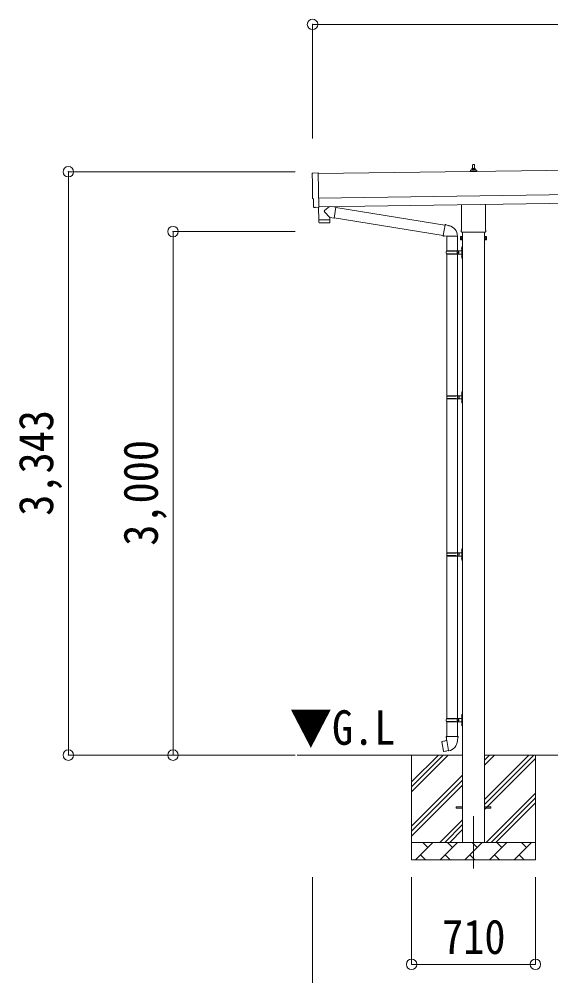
# Model space of a CAD drawing. Units: millimetres at full size, sheet at 1:60. Extents: x -16864 to 16864, y -11640 to 11640.
# Drawn here: x -814 to 2235, y -8329 to -2846 of the extents above; entities that cross this region are included whole.
import ezdxf
from ezdxf.enums import TextEntityAlignment as Align

# ---------------------------------------------------------------- set-up
doc = ezdxf.new("R2010")
doc.units = ezdxf.units.MM
doc.header["$LTSCALE"] = 60
doc.header["$PDMODE"] = 32
doc.header["$PDSIZE"] = 60
doc.linetypes.add('CHAIN1', pattern=[8, 5, -1, 1, -1])
for name, color, linetype, lineweight in [('0-1_Defpoints', 7, 'CHAIN1', 9), ('0-2_TEXT1', 4, 'Continuous', 9), ('0-3_SHAPE', 7, 'Continuous', 9), ('0-7_PARTS2', 7, 'Continuous', 9), ('0-8_TABLE1', 6, 'Continuous', 9), ('0-9_DIM1', 7, 'Continuous', 9)]:
    doc.layers.add(name, color=color, linetype=linetype, lineweight=lineweight)
doc.styles.add('ＭＳ ゴシック', font='')
doc.styles.get('ＭＳ ゴシック').set_extended_font_data('MS Gothic')

msp = doc.modelspace()

# ---------------------------------------------------------------- linework, layer by layer
at = {"layer": '0-1_Defpoints'}
msp.add_line((1791.14, -7413.9), (1791.14, -7762.9), dxfattribs=at)
at = {"layer": '0-2_TEXT1'}
for p, q in [((6531.21, -3651.21), (900.74, -3731.64)), ((1773.2, -3720.14), (1773.2, -3712.43)), ((1809.7, -3720.14), (1773.2, -3720.14)), ((1773.58, -3711.64), (1809.31, -3711.64)), ((1773.96, -3711.46), (1780.68, -3709.83)), ((1781.06, -3709.64), (1801.83, -3709.64)), ((1781.45, -3708.85), (1781.45, -3704.64)), ((1782.45, -3704.64), (1800.45, -3704.64)), ((1785.45, -3704.64), (1786.17, -3681.12)), ((1787.17, -3680.14), (1795.72, -3680.14)), ((1796.72, -3681.12), (1797.45, -3704.64)), ((1801.45, -3708.85), (1801.45, -3704.64)), ((1808.93, -3711.46), (1802.21, -3709.83)), ((1809.7, -3720.14), (1809.7, -3712.43)), ((902.74, -3871.63), (6533.21, -3791.19)), ((903.46, -3921.62), (6533.92, -3841.19)), ((883.88, -3925.67), (876.96, -3925.41)), ((1722.84, -4054.13), (1722.84, -3909.92)), ((1859.44, -3907.96), (1859.44, -4054.13)), ((1717.14, -4092.4), (1717.9, -4091.08)), ((1717.14, -4092.4), (1717.14, -4109.4)), ((1717.14, -4109.4), (1717.9, -4110.71)), ((1724.14, -4095.99), (1717.9, -4095.99)), ((1724.14, -4105.81), (1717.9, -4105.81)), ((1724.14, -4110.71), (1717.9, -4110.71)), ((1721.14, -4062.9), (1721.14, -4057.4)), ((1859.08, -4066.4), (1723.2, -4066.4)), ((1726.64, -4110.1), (1724.14, -4110.1)), ((1728.64, -4066.4), (1728.64, -7563.9)), ((1853.64, -7563.9), (1853.64, -4066.4)), ((1855.64, -4110.1), (1858.14, -4110.1)), ((1858.14, -4095.99), (1864.38, -4095.99)), ((1858.14, -4105.81), (1864.38, -4105.81)), ((1858.14, -4110.71), (1864.38, -4110.71)), ((1861.14, -4057.4), (1861.14, -4062.9)), ((1865.14, -4092.4), (1864.38, -4091.08)), ((1865.14, -4109.4), (1864.38, -4110.71)), ((1865.14, -4092.4), (1865.14, -4109.4)), ((1691.14, -7359.4), (1728.64, -7359.4)), ((1691.14, -7368.4), (1691.14, -7359.4)), ((1691.14, -7359.4), (1728.64, -7359.4)), ((1691.14, -7368.4), (1691.14, -7359.4)), ((1691.14, -7368.4), (1728.64, -7368.4)), ((1691.14, -7368.4), (1728.64, -7368.4)), ((1853.64, -7359.4), (1891.14, -7359.4)), ((1853.64, -7359.4), (1891.14, -7359.4)), ((1853.64, -7368.4), (1891.14, -7368.4)), ((1853.64, -7368.4), (1891.14, -7368.4)), ((1891.14, -7368.4), (1891.14, -7359.4)), ((1891.14, -7368.4), (1891.14, -7359.4))]:
    msp.add_line(p, q, dxfattribs=at)
for points in [[(869.12, -3728.66), (900.67, -3726.55), (903.5, -3924.39)], [(874.07, -3922.46), (873.4, -3875.43), (872.8, -3875.44)], [(884.62, -3925.39), (885.27, -3924.75), (903.51, -3925.39)], [(1724.14, -4110.71), (1724.14, -4091.08), (1717.9, -4091.08)], [(1724.14, -4110.1), (1724.14, -4091.7), (1726.64, -4091.7)], [(1858.14, -4110.1), (1858.14, -4091.7), (1855.64, -4091.7)], [(1858.14, -4110.71), (1858.14, -4091.08), (1864.38, -4091.08)]]:
    msp.add_lwpolyline(points, dxfattribs=at)
for points in [[(1726.64, -4111.4), (1726.64, -4090.4), (1728.64, -4090.4), (1728.64, -4111.4)], [(1855.64, -4111.4), (1855.64, -4090.4), (1853.64, -4090.4), (1853.64, -4111.4)]]:
    msp.add_lwpolyline(points, close=True, dxfattribs=at)
for centre, radius, start, end in [((1774.2, -3712.43), 1, 103.62699, 180), ((1780.45, -3708.85), 1, 283.62699, 0), ((1785.53, -3705.27), 4.13, 90, 171.17633), ((1782.45, -3705.64), 1, 90, 180), ((1787.17, -3681.14), 1, 90, 178.60509), ((1794.78, -3704.64), 4.83, 133.60282, 180), ((1788.11, -3704.64), 4.83, 0, 46.39718), ((1795.72, -3681.14), 1, 1.39491, 90), ((1797.36, -3705.27), 4.13, 8.82367, 90), ((1800.45, -3705.64), 1, 0, 90), ((1802.45, -3708.85), 1, 180, 256.37301), ((1808.7, -3712.43), 1, 0, 76.37301), ((1725.14, -4057.4), 4, 125.09963, 180), ((1857.14, -4057.4), 4, 0, 54.90037), ((1721.48, -4093.54), 4.34, 145.61575, 214.38425), ((1721.48, -4108.26), 4.34, 145.61575, 214.38425), ((1733.38, -4100.9), 16.24, 162.41205, 197.58795), ((1725.14, -4062.9), 4, 180, 194.47751), ((1725.14, -4062.9), 4, 194.47751, 241.04498), ((1857.14, -4062.9), 4, 298.95502, 345.52249), ((1857.14, -4062.9), 4, 345.52249, 0), ((1860.79, -4093.54), 4.34, 325.61575, 34.38425), ((1848.9, -4100.9), 16.24, 342.41205, 17.58795), ((1860.79, -4108.26), 4.34, 325.61575, 34.38425)]:
    msp.add_arc(centre, radius, start, end, dxfattribs=at)
for centre, major_axis, ratio, start_param, end_param in [((869.32, -3731.65), (-3, -0.04), 0.99863, 4.7647489, 6.2979817), ((-3895.04, -3870.14), (4762.89, 68.04), 0.99863, 6.2686928, 6.2979817), ((872.74, -3871.04), (-4.41, -0.06), 0.99863, 6.2686928, 7.8539816), ((877.08, -3922.41), (-2.15, -2.1), 0.9974, 5.5252311, 7.0411395), ((883.92, -3924.67), (-0.717, -0.7), 0.9974, 0.7579542, 1.5707963)]:
    msp.add_ellipse(centre, major_axis=major_axis, ratio=ratio, start_param=start_param, end_param=end_param, dxfattribs=at)
at = {"layer": '0-3_SHAPE'}
for p, q in [((1728.64, -7063.9), (779.7, -7063.9)), ((1436.14, -7063.9), (1436.14, -7663.9)), ((1436.14, -7217.38), (1589.62, -7063.9)), ((1436.14, -7245.67), (1617.91, -7063.9)), ((1436.14, -7273.95), (1646.19, -7063.9)), ((3628.64, -7063.9), (1853.64, -7063.9)), ((1853.64, -7092.72), (1882.46, -7063.9)), ((1853.64, -7121.01), (1910.75, -7063.9)), ((1853.64, -7319), (2108.74, -7063.9)), ((1853.64, -7347.28), (2136.14, -7064.78)), ((2146.14, -7063.9), (2146.14, -7663.9)), ((1853.64, -7375.57), (2146.14, -7083.07)), ((1436.14, -7471.94), (1728.64, -7179.44)), ((1436.14, -7500.22), (1728.64, -7207.72)), ((1436.14, -7528.51), (1728.64, -7236.01)), ((1863.3, -7563.9), (2146.14, -7281.06)), ((1891.58, -7563.9), (2146.14, -7309.34)), ((1919.87, -7563.9), (2146.14, -7337.63)), ((1598.74, -7563.9), (1728.64, -7434)), ((1627.02, -7563.9), (1728.64, -7462.28)), ((1655.31, -7563.9), (1728.64, -7490.57)), ((1436.14, -7563.9), (2146.14, -7563.9)), ((1458.3, -7663.9), (1558.3, -7563.9)), ((1529.74, -7592.45), (1501.19, -7563.9)), ((1599.72, -7663.9), (1699.72, -7563.9)), ((1671.17, -7592.45), (1642.61, -7563.9)), ((1741.14, -7663.9), (1841.14, -7563.9)), ((1812.59, -7592.45), (1784.03, -7563.9)), ((1882.56, -7663.9), (1982.56, -7563.9)), ((1954.01, -7592.45), (1925.45, -7563.9)), ((2023.98, -7663.9), (2123.98, -7563.9)), ((2095.43, -7592.45), (2066.88, -7563.9)), ((2146.14, -7663.9), (1436.14, -7663.9)), ((1486.85, -7635.35), (1515.4, -7663.9)), ((1628.27, -7635.35), (1656.83, -7663.9)), ((1769.69, -7635.35), (1798.25, -7663.9)), ((1911.11, -7635.35), (1939.67, -7663.9)), ((2052.54, -7635.35), (2081.09, -7663.9))]:
    msp.add_line(p, q, dxfattribs=at)
at = {"layer": '0-8_TABLE1'}
for p, q in [((868.14, -2876.26), (868.14, -3530.59)), ((12217.14, -2876.26), (868.14, -2876.26)), ((-531.86, -3720.61), (768.83, -3720.61)), ((-531.86, -3720.61), (-531.86, -7063.9)), ((68.14, -4063.9), (768.83, -4063.9)), ((68.14, -4063.9), (68.14, -7063.9)), ((-531.86, -7063.9), (768.83, -7063.9)), ((867.83, -8964.9), (867.83, -7762.9)), ((1436.14, -8262.9), (1436.14, -7762.9)), ((2146.14, -8262.9), (2146.14, -7762.9)), ((1436.14, -8262.9), (2146.14, -8262.9))]:
    msp.add_line(p, q, dxfattribs=at)
for p in [(868.14, -2876.26), (-531.86, -3720.61), (68.14, -4063.9), (-531.86, -7063.9), (68.14, -7063.9), (1436.14, -8262.9), (2146.14, -8262.9)]:
    msp.add_point(p, dxfattribs=at)
at = {"layer": '0-9_DIM1'}
for p, q in [((903.5, -3924.39), (903.51, -3925.39)), ((964.9, -3920.74), (937.25, -3943.25)), ((1002.52, -3924.75), (976.68, -3920.57)), ((1002.52, -3924.75), (992.36, -3987.64)), ((1002.23, -3926.58), (1627.58, -4026.15)), ((904.14, -3997.62), (904.56, -4010.67)), ((908.63, -3996.55), (908.66, -3997.55)), ((967.95, -3983.69), (937.08, -3950.58)), ((963.62, -3995.77), (963.62, -3996.77)), ((967.95, -3983.69), (992.36, -3987.64)), ((967.95, -3983.69), (968.12, -3995.7)), ((992.65, -3985.82), (1617.16, -4085.25)), ((965.14, -4012.75), (907.6, -4013.57)), ((1616.84, -4087.06), (1622.37, -4055.7)), ((1627.9, -4024.33), (1622.37, -4055.7)), ((1627.9, -4024.33), (1629.04, -4022.35)), ((1629.04, -4022.35), (1632.6, -4022.98)), ((1632.6, -4022.98), (1633.02, -4025.33)), ((1647.53, -4028.15), (1649.22, -4029.78)), ((1649.22, -4029.78), (1651.33, -4030.23)), ((1616.84, -4087.06), (1617.23, -4089.32)), ((1616.84, -4087.06), (1621.99, -4087.88)), ((1617.23, -4089.32), (1620.8, -4089.95)), ((1620.8, -4089.95), (1621.99, -4087.88)), ((1621.99, -4087.88), (1636.59, -4090.19)), ((1636.59, -4090.19), (1638.8, -4089.21)), ((1699.1, -4089.6), (1637.91, -4089.6)), ((1638.64, -4089.6), (1638.64, -4174.82)), ((1698.64, -4089.6), (1698.64, -4174.82)), ((1722.34, -4157.67), (1724.38, -4158.67)), ((1723.61, -4155.67), (1724.24, -4155.67)), ((1723.61, -4155.67), (1723.61, -4163.97)), ((1723.61, -4163.97), (1724.24, -4163.97)), ((1724.24, -4155.67), (1724.24, -4163.97)), ((1724.24, -4155.67), (1724.64, -4156.07)), ((1724.24, -4163.97), (1724.64, -4163.57)), ((1724.38, -4158.67), (1724.99, -4159.82)), ((1724.64, -4151.82), (1727.64, -4150.32)), ((1724.64, -4151.82), (1724.64, -4183.82)), ((1724.64, -4156.07), (1724.64, -4163.57)), ((1727.64, -4150.32), (1727.64, -4183.82)), ((1727.64, -4150.32), (1728.64, -4150.32)), ((1728.64, -4150.32), (1728.64, -4183.82)), ((1635.64, -4176.82), (1685.97, -4176.82)), ((1635.64, -4190.82), (1685.97, -4190.82)), ((1636.64, -4174.82), (1722.64, -4174.82)), ((1636.64, -4174.82), (1636.64, -4176.82)), ((1636.64, -4192.82), (1636.64, -4190.82)), ((1636.64, -4192.82), (1722.64, -4192.82)), ((1638.64, -4192.82), (1638.64, -5904.9)), ((1695.64, -4174.82), (1695.64, -4179.32)), ((1695.64, -4179.32), (1697.64, -4179.32)), ((1695.64, -4192.82), (1695.64, -4188.32)), ((1695.64, -4188.32), (1697.64, -4188.32)), ((1697.64, -4179.32), (1697.64, -4183.82)), ((1697.64, -4188.32), (1697.64, -4183.82)), ((1698.64, -4192.82), (1698.64, -5904.9)), ((1703.64, -4174.82), (1703.64, -4183.82)), ((1703.64, -4179.32), (1706.64, -4179.32)), ((1703.64, -4192.82), (1703.64, -4183.82)), ((1703.64, -4188.32), (1706.64, -4188.32)), ((1706.64, -4179.32), (1706.64, -4183.82)), ((1706.64, -4188.32), (1706.64, -4183.82)), ((1722.34, -4205.67), (1724.38, -4206.67)), ((1723.61, -4203.67), (1724.24, -4203.67)), ((1723.61, -4203.67), (1723.61, -4211.97)), ((1723.61, -4211.97), (1724.24, -4211.97)), ((1724.24, -4203.67), (1724.24, -4211.97)), ((1724.24, -4203.67), (1724.64, -4204.07)), ((1724.24, -4211.97), (1724.64, -4211.57)), ((1724.38, -4206.67), (1724.99, -4207.82)), ((1724.64, -4215.82), (1724.64, -4183.82)), ((1724.64, -4204.07), (1724.64, -4211.57)), ((1724.64, -4215.82), (1727.64, -4217.32)), ((1727.64, -4217.32), (1727.64, -4183.82)), ((1727.64, -4217.32), (1728.64, -4217.32)), ((1728.64, -4217.32), (1728.64, -4183.82)), ((1722.34, -4987.75), (1724.38, -4988.75)), ((1723.61, -4985.75), (1724.24, -4985.75)), ((1723.61, -4985.75), (1723.61, -4994.05)), ((1724.24, -4985.75), (1724.24, -4994.05)), ((1724.24, -4985.75), (1724.64, -4986.15)), ((1724.38, -4988.75), (1724.99, -4989.9)), ((1724.64, -4981.9), (1727.64, -4980.4)), ((1724.64, -4981.9), (1724.64, -5013.9)), ((1724.64, -4986.15), (1724.64, -4993.65)), ((1727.64, -4980.4), (1727.64, -5013.9)), ((1727.64, -4980.4), (1728.64, -4980.4)), ((1728.64, -4980.4), (1728.64, -5013.9)), ((1638.14, -5006.9), (1688.47, -5006.9)), ((1638.14, -5020.9), (1688.47, -5020.9)), ((1639.14, -5004.9), (1639.14, -5006.9)), ((1639.14, -5004.9), (1722.64, -5004.9)), ((1639.14, -5022.9), (1639.14, -5020.9)), ((1639.14, -5022.9), (1722.64, -5022.9)), ((1698.14, -5004.9), (1698.14, -5009.4)), ((1698.14, -5009.4), (1700.14, -5009.4)), ((1698.14, -5022.9), (1698.14, -5018.4)), ((1698.14, -5018.4), (1700.14, -5018.4)), ((1700.14, -5009.4), (1700.14, -5013.9)), ((1700.14, -5018.4), (1700.14, -5013.9)), ((1706.14, -5004.9), (1706.14, -5013.9)), ((1706.14, -5009.4), (1709.14, -5009.4)), ((1706.14, -5022.9), (1706.14, -5013.9)), ((1706.14, -5018.4), (1709.14, -5018.4)), ((1709.14, -5009.4), (1709.14, -5013.9)), ((1709.14, -5018.4), (1709.14, -5013.9)), ((1722.34, -5035.75), (1724.38, -5036.75)), ((1723.61, -4994.05), (1724.24, -4994.05)), ((1723.61, -5033.75), (1724.24, -5033.75)), ((1723.61, -5033.75), (1723.61, -5042.05)), ((1723.61, -5042.05), (1724.24, -5042.05)), ((1724.24, -4994.05), (1724.64, -4993.65)), ((1724.24, -5033.75), (1724.24, -5042.05)), ((1724.24, -5033.75), (1724.64, -5034.15)), ((1724.24, -5042.05), (1724.64, -5041.65)), ((1724.38, -5036.75), (1724.99, -5037.9)), ((1724.64, -5045.9), (1724.64, -5013.9)), ((1724.64, -5034.15), (1724.64, -5041.65)), ((1727.64, -5047.4), (1727.64, -5013.9)), ((1728.64, -5047.4), (1728.64, -5013.9)), ((1724.64, -5045.9), (1727.64, -5047.4)), ((1727.64, -5047.4), (1728.64, -5047.4)), ((1638.14, -5906.9), (1688.47, -5906.9)), ((1638.14, -5920.9), (1688.47, -5920.9)), ((1639.14, -5904.9), (1639.14, -5906.9)), ((1639.14, -5904.9), (1722.64, -5904.9)), ((1639.14, -5922.9), (1639.14, -5920.9)), ((1698.14, -5904.9), (1698.14, -5909.4)), ((1698.14, -5909.4), (1700.14, -5909.4)), ((1698.14, -5922.9), (1698.14, -5918.4)), ((1698.14, -5918.4), (1700.14, -5918.4)), ((1700.14, -5909.4), (1700.14, -5913.9)), ((1700.14, -5918.4), (1700.14, -5913.9)), ((1706.14, -5904.9), (1706.14, -5913.9)), ((1706.14, -5909.4), (1709.14, -5909.4)), ((1706.14, -5922.9), (1706.14, -5913.9)), ((1706.14, -5918.4), (1709.14, -5918.4)), ((1709.14, -5909.4), (1709.14, -5913.9)), ((1709.14, -5918.4), (1709.14, -5913.9)), ((1722.34, -5887.75), (1724.38, -5888.75)), ((1723.61, -5885.75), (1724.24, -5885.75)), ((1723.61, -5885.75), (1723.61, -5894.05)), ((1723.61, -5894.05), (1724.24, -5894.05)), ((1724.24, -5885.75), (1724.24, -5894.05)), ((1724.24, -5885.75), (1724.64, -5886.15)), ((1724.24, -5894.05), (1724.64, -5893.65)), ((1724.38, -5888.75), (1724.99, -5889.9)), ((1724.64, -5881.9), (1727.64, -5880.4)), ((1724.64, -5881.9), (1724.64, -5913.9)), ((1724.64, -5886.15), (1724.64, -5893.65)), ((1724.64, -5945.9), (1724.64, -5913.9)), ((1727.64, -5880.4), (1727.64, -5913.9)), ((1727.64, -5880.4), (1728.64, -5880.4)), ((1727.64, -5947.4), (1727.64, -5913.9)), ((1728.64, -5880.4), (1728.64, -5913.9)), ((1728.64, -5947.4), (1728.64, -5913.9)), ((1638.64, -5922.89), (1638.64, -6854.9)), ((1639.14, -5922.9), (1722.64, -5922.9)), ((1698.64, -5922.89), (1698.64, -6854.9)), ((1722.34, -5935.75), (1724.38, -5936.75)), ((1723.61, -5933.75), (1724.24, -5933.75)), ((1723.61, -5933.75), (1723.61, -5942.05)), ((1723.61, -5942.05), (1724.24, -5942.05)), ((1724.24, -5933.75), (1724.24, -5942.05)), ((1724.24, -5933.75), (1724.64, -5934.15)), ((1724.24, -5942.05), (1724.64, -5941.65)), ((1724.38, -5936.75), (1724.99, -5937.9)), ((1724.64, -5934.15), (1724.64, -5941.65)), ((1724.64, -5945.9), (1727.64, -5947.4)), ((1727.64, -5947.4), (1728.64, -5947.4)), ((1722.34, -6837.75), (1724.38, -6838.75)), ((1723.61, -6835.75), (1724.24, -6835.75)), ((1723.61, -6835.75), (1723.61, -6844.05)), ((1723.61, -6844.05), (1724.24, -6844.05)), ((1724.24, -6835.75), (1724.24, -6844.05)), ((1724.24, -6835.75), (1724.64, -6836.15)), ((1724.24, -6844.05), (1724.64, -6843.65)), ((1724.38, -6838.75), (1724.99, -6839.9)), ((1724.64, -6831.9), (1727.64, -6830.4)), ((1724.64, -6831.9), (1724.64, -6863.9)), ((1724.64, -6836.15), (1724.64, -6843.65)), ((1727.64, -6830.4), (1727.64, -6863.9)), ((1727.64, -6830.4), (1728.64, -6830.4)), ((1728.64, -6830.4), (1728.64, -6863.9)), ((1635.64, -6856.9), (1685.97, -6856.9)), ((1635.64, -6870.9), (1685.97, -6870.9)), ((1636.64, -6854.9), (1722.64, -6854.9)), ((1636.64, -6854.9), (1636.64, -6856.9)), ((1636.64, -6872.9), (1636.64, -6870.9)), ((1636.64, -6872.9), (1722.64, -6872.9)), ((1638.64, -6872.9), (1638.64, -6957.83)), ((1695.64, -6854.9), (1695.64, -6859.4)), ((1695.64, -6859.4), (1697.64, -6859.4)), ((1695.64, -6872.9), (1695.64, -6868.4)), ((1695.64, -6868.4), (1697.64, -6868.4)), ((1697.64, -6859.4), (1697.64, -6863.9)), ((1697.64, -6868.4), (1697.64, -6863.9)), ((1698.64, -6872.9), (1698.64, -6957.83)), ((1703.64, -6854.9), (1703.64, -6863.9)), ((1703.64, -6859.4), (1706.64, -6859.4)), ((1703.64, -6872.9), (1703.64, -6863.9)), ((1703.64, -6868.4), (1706.64, -6868.4)), ((1706.64, -6859.4), (1706.64, -6863.9)), ((1706.64, -6868.4), (1706.64, -6863.9)), ((1722.34, -6885.75), (1724.38, -6886.75)), ((1723.61, -6883.75), (1724.24, -6883.75)), ((1723.61, -6883.75), (1723.61, -6892.05)), ((1723.61, -6892.05), (1724.24, -6892.05)), ((1724.24, -6883.75), (1724.24, -6892.05)), ((1724.24, -6883.75), (1724.64, -6884.15)), ((1724.24, -6892.05), (1724.64, -6891.65)), ((1724.38, -6886.75), (1724.99, -6887.9)), ((1724.64, -6895.9), (1724.64, -6863.9)), ((1724.64, -6884.15), (1724.64, -6891.65)), ((1724.64, -6895.9), (1727.64, -6897.4)), ((1727.64, -6897.4), (1727.64, -6863.9)), ((1727.64, -6897.4), (1728.64, -6897.4)), ((1728.64, -6897.4), (1728.64, -6863.9)), ((1636.79, -6957.83), (1634.64, -6958.61)), ((1634.64, -6958.61), (1634.64, -6962.23)), ((1634.64, -6962.23), (1636.88, -6963.04)), ((1636.79, -6957.83), (1668.64, -6957.83)), ((1636.79, -6957.83), (1636.88, -6963.04)), ((1700.49, -6957.83), (1668.64, -6957.83)), ((1702.64, -6962.23), (1700.4, -6963.04)), ((1700.49, -6957.83), (1702.64, -6958.61)), ((1702.64, -6958.61), (1702.64, -6962.23)), ((1610.18, -6986.28), (1609.37, -6987.45)), ((1609.37, -6987.45), (1618.99, -7042.01)), ((1638.05, -6981.03), (1610.18, -6986.28)), ((1622.92, -6983.67), (1622.71, -6983.92)), ((1636.88, -6963.04), (1637.14, -6977.83)), ((1637.14, -6977.83), (1638.49, -6979.83)), ((1648.4, -7038.32), (1638.27, -6980.85)), ((1638.29, -6980.03), (1638.29, -6980.73)), ((1638.49, -6979.83), (1638.46, -6979.83)), ((1698.83, -6979.77), (1698.75, -6981.93)), ((1700.14, -6977.83), (1698.83, -6979.77)), ((1633.02, -7040.92), (1632.73, -7040.76)), ((1648.71, -7039.09), (1648.47, -7038.42))]:
    msp.add_line(p, q, dxfattribs=at)
for points in [[(903.11, -3925.38), (904.13, -3996.62), (968.12, -3995.7)], [(968.09, -4009.76), (968.14, -3996.7), (904.14, -3997.62)], [(1627.9, -4024.33), (1633.02, -4025.33), (1647.53, -4028.15)], [(1722.34, -4161.97), (1724.38, -4160.97), (1724.99, -4159.82)], [(1722.34, -4209.97), (1724.38, -4208.97), (1724.99, -4207.82)], [(1722.34, -4992.05), (1724.38, -4991.05), (1724.99, -4989.9)], [(1722.34, -5040.05), (1724.38, -5039.05), (1724.99, -5037.9)], [(1722.34, -5892.05), (1724.38, -5891.05), (1724.99, -5889.9)], [(1722.34, -5940.05), (1724.38, -5939.05), (1724.99, -5937.9)], [(1722.34, -6842.05), (1724.38, -6841.05), (1724.99, -6839.9)], [(1722.34, -6890.05), (1724.38, -6889.05), (1724.99, -6887.9)], [(1700.49, -6957.83), (1700.4, -6963.04), (1700.14, -6977.83)], [(1625.17, -6983.46), (1624.89, -6983.3), (1622.92, -6983.67)], [(1648.13, -7038.23), (1620.15, -7042.83), (1618.99, -7042.01)], [(1635.2, -7040.36), (1634.99, -7040.59), (1633.02, -7040.92)]]:
    msp.add_lwpolyline(points, dxfattribs=at)
for centre, radius, start, end in [((940.56, -3947), 5, 131.47396, 225.79244), ((907.55, -4010.57), 3, 181.81845, 270.86677), ((965.09, -4009.75), 3, 270.81845, 359.81845), ((1638.8, -4089.21), 60.3, 359.62495, 78), ((1727.94, -4159.82), 6, 136.21765, 223.78235), ((1684.39, -4183.82), 49.25, 171.82876, 180.00002), ((1684.39, -4183.82), 49.25, 180.00002, 188.17127), ((1685.97, -4174.82), 2, 270, 359.99998), ((1685.97, -4192.82), 2, 0.00005, 90.00004), ((1727.94, -4207.82), 6, 136.21765, 223.78235), ((1722.64, -4172.82), 2, 270, 359.99998), ((1722.64, -4194.82), 2, 0.00005, 90.00004), ((1727.94, -4989.9), 6, 136.21765, 223.78235), ((1686.89, -5013.9), 49.25, 171.82876, 180.00002), ((1686.89, -5013.9), 49.25, 180.00002, 188.17127), ((1688.47, -5004.9), 2, 270, 359.99998), ((1688.47, -5022.9), 2, 0.00005, 90.00004), ((1727.94, -5037.9), 6, 136.21765, 223.78235), ((1722.64, -5002.9), 2, 270, 359.99998), ((1722.64, -5024.9), 2, 0.00005, 90.00004), ((1686.89, -5913.9), 49.25, 171.82876, 180.00002), ((1686.89, -5913.9), 49.25, 180.00002, 188.17127), ((1688.47, -5904.9), 2, 270, 359.99998), ((1688.47, -5922.9), 2, 0.00005, 90.00004), ((1727.94, -5889.9), 6, 136.21765, 223.78235), ((1722.64, -5902.9), 2, 270, 359.99998), ((1727.94, -5937.9), 6, 136.21765, 223.78235), ((1722.64, -5924.9), 2, 0.00005, 90.00004), ((1727.94, -6839.9), 6, 136.21765, 223.78235), ((1722.64, -6852.9), 2, 270, 359.99998), ((1684.39, -6863.9), 49.25, 171.82876, 180.00002), ((1684.39, -6863.9), 49.25, 180.00002, 188.17127), ((1685.97, -6854.9), 2, 270, 359.99998), ((1685.97, -6872.9), 2, 0.00005, 90.00004), ((1727.94, -6887.9), 6, 136.21765, 223.78235), ((1722.64, -6874.9), 2, 0.00005, 90.00004), ((1637.99, -6980.73), 0.3, 280.66842, 0), ((1638.49, -6980.03), 0.2, 100, 180), ((1638.49, -6979.83), 60.3, 279.96938, 358), ((1648.18, -7038.53), 0.3, 20, 99.33158), ((1648.89, -7039.02), 0.2, 200, 279.96938)]:
    msp.add_arc(centre, radius, start, end, dxfattribs=at)

# ---------------------------------------------------------------- texts
at = {"layer": '0-7_PARTS2', "style": 'ＭＳ ゴシック', "width": 0.9}
msp.add_text('▼G.L', height=197.9, dxfattribs=at).set_placement((736.97, -7064.18), align=Align.BOTTOM_LEFT)
at = {"layer": '0-8_TABLE1', "color": 7, "style": 'ＭＳ ゴシック', "width": 0.9}
for s, p in [('3,343', (-559.36, -5692.25)), ('3,000', (40.64, -5863.9))]:
    msp.add_text(s, height=197.9, rotation=90, dxfattribs=at).set_placement(p, align=Align.BOTTOM_LEFT)
msp.add_text('710', height=197.9, dxfattribs=at).set_placement((1611.14, -8262.9), align=Align.BOTTOM_LEFT)

doc.saveas('drawing.dxf')
